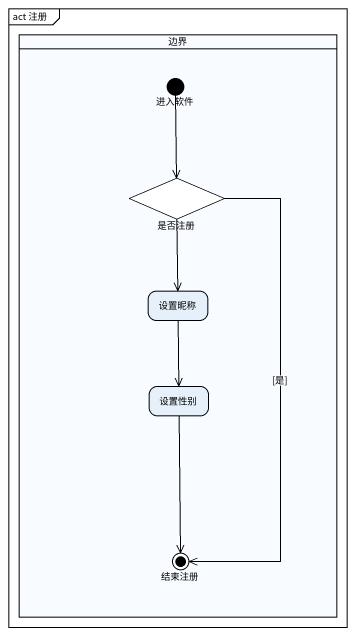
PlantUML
@startuml
mainframe act 注册
hide empty description
state 边界 <<partition>> {
  state 进入软件 <<start>>
  state 是否注册 <<choice>>
  state 设置昵称
  state 设置性别
  state 结束注册 <<end>>
}
进入软件 --> 是否注册
是否注册 --> 设置昵称
是否注册 --> 结束注册 : [是]
设置昵称 --> 设置性别
设置性别 --> 结束注册
@enduml
